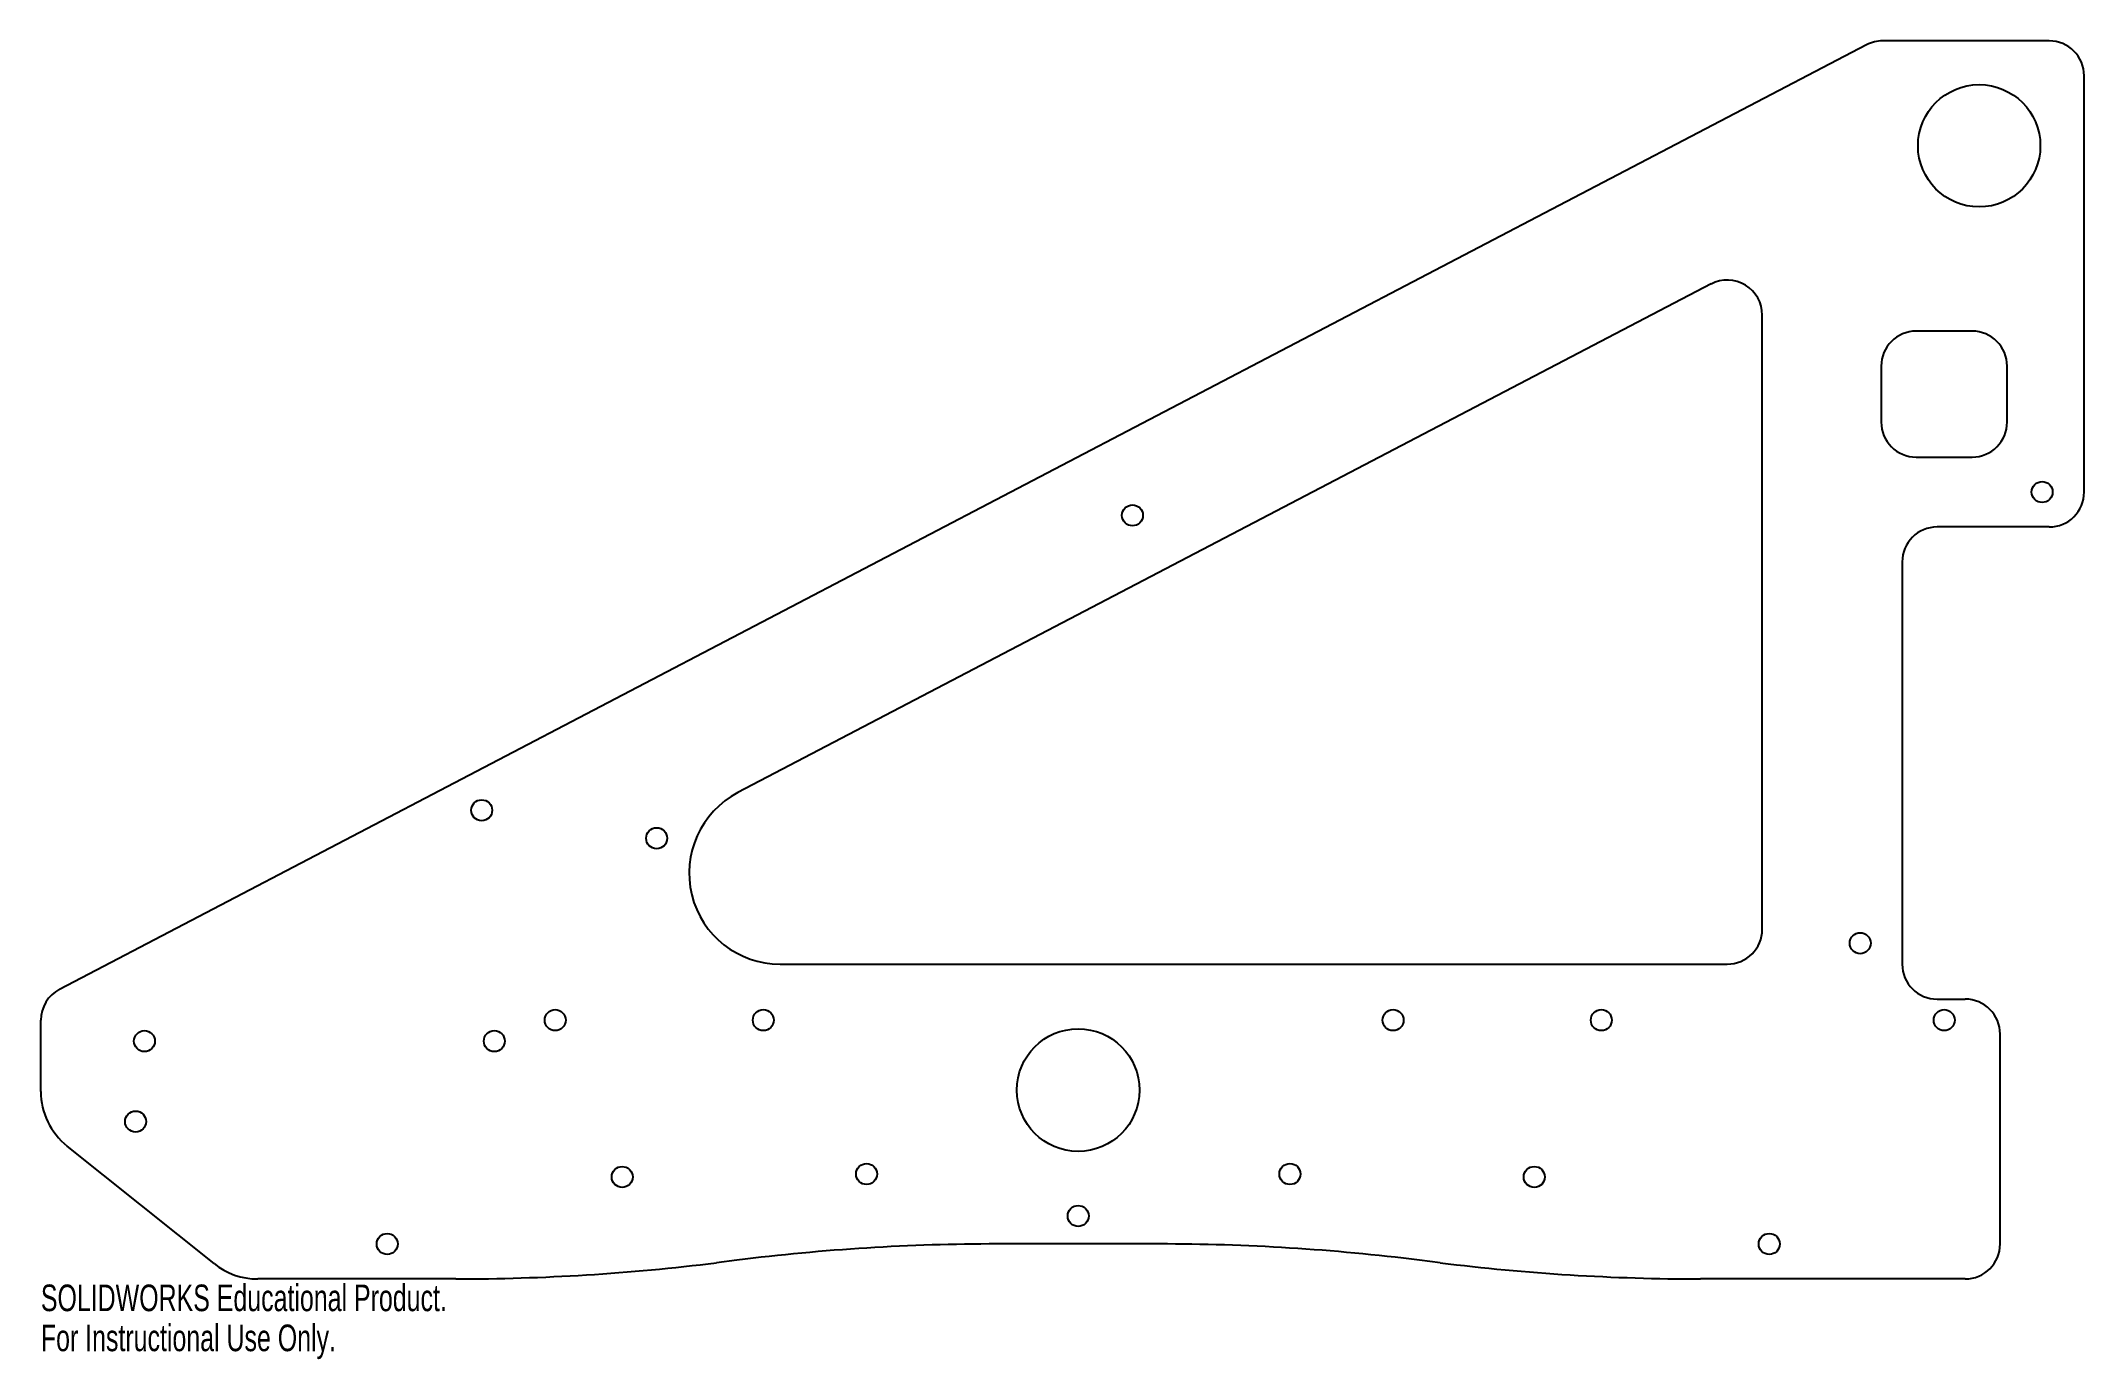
# Model space of a CAD drawing. Header units: inches. Extents: x -14 to 0.6, y -0.6 to 8.8.
import ezdxf

# ---------------------------------------------------------------- set-up
doc = ezdxf.new("R2010")
doc.units = ezdxf.units.IN
doc.header["$MEASUREMENT"] = 0
doc.styles.add('SLDTEXTSTYLE0', font='TXT', dxfattribs={"width": 0.7})

msp = doc.modelspace()

# ---------------------------------------------------------------- linework, layer by layer
at = {"color": 7, "linetype": 'Continuous', "lineweight": 25}
for p, q in [((-0.954, 8.822), (-13.866, 2.07)), ((0.35, 8.85), (-0.839, 8.85)), ((0.6, 5.625), (0.6, 8.6)), ((-2.066, 7.112), (-9.019, 3.476)), ((-1.7, 2.5), (-1.7, 6.89)), ((-0.2, 6.775), (-0.6, 6.775)), ((-0.85, 6.525), (-0.85, 6.125)), ((0.05, 6.125), (0.05, 6.525)), ((-0.6, 5.875), (-0.2, 5.875)), ((0.35, 5.375), (-0.45, 5.375)), ((-0.7, 5.125), (-0.7, 2.25)), ((-8.718, 2.25), (-1.95, 2.25)), ((-0.45, 2), (-0.25, 2)), ((-14, 1.34), (-14, 1.849)), ((0, 0.25), (0, 1.75)), ((-12.762, 0.11), (-13.812, 0.95)), ((-6.009, 0.25), (-7.166, 0.25)), ((-11.034, 0), (-12.45, 0)), ((-9.027, 0.134), (-9.173, 0.116)), ((-4.002, 0.116), (-4.148, 0.134)), ((-0.25, 0), (-2.141, 0))]:
    msp.add_line(p, q, dxfattribs=at)
for centre, radius in [((-0.15, 8.1), 0.437), ((0.3, 5.625), 0.075), ((-6.2, 5.458), 0.075), ((-10.85, 3.35), 0.075), ((-9.6, 3.15), 0.075), ((-1, 2.4), 0.075), ((-10.325, 1.85), 0.075), ((-8.838, 1.85), 0.075), ((-4.338, 1.85), 0.075), ((-2.85, 1.85), 0.075), ((-0.4, 1.85), 0.075), ((-13.26, 1.7), 0.075), ((-10.76, 1.7), 0.075), ((-6.588, 1.35), 0.438), ((-13.323, 1.125), 0.075), ((-9.846, 0.729), 0.075), ((-8.1, 0.75), 0.075), ((-5.075, 0.75), 0.075), ((-3.329, 0.729), 0.075), ((-6.588, 0.45), 0.075), ((-11.525, 0.25), 0.075), ((-1.65, 0.25), 0.075)]:
    msp.add_circle(centre, radius, dxfattribs=at)
for centre, radius, start, end in [((-0.839, 8.6), 0.25, 90, 117.6051), ((0.35, 8.6), 0.25, 0, 90), ((-1.95, 6.89), 0.25, 0, 117.6051), ((-0.6, 6.525), 0.25, 90, 180), ((-0.2, 6.525), 0.25, 0, 90), ((-0.6, 6.125), 0.25, 180, 270), ((-0.2, 6.125), 0.25, 270, 0), ((0.35, 5.625), 0.25, 270, 0), ((-0.45, 5.125), 0.25, 90, 180), ((-8.718, 2.9), 0.65, 117.6051, 270), ((-1.95, 2.5), 0.25, 270, 0), ((-0.45, 2.25), 0.25, 180, 270), ((-13.75, 1.849), 0.25, 117.6051, 180), ((-0.25, 1.75), 0.25, 0, 90), ((-13.5, 1.34), 0.5, 180, 231.3402), ((-7.166, -14.75), 15, 90, 97.125), ((-6.009, -14.75), 15, 82.875, 90), ((-0.25, 0.25), 0.25, 270, 0), ((-12.45, 0.5), 0.5, 231.3402, 270), ((-11.034, 15), 15, 270, 277.125), ((-2.141, 15), 15, 262.875, 270)]:
    msp.add_arc(centre, radius, start, end, dxfattribs=at)

# ---------------------------------------------------------------- texts
at = {"color": 7, "linetype": 'Continuous', "char_height": 0.1903, "attachment_point": 1, "style": 'SLDTEXTSTYLE0'}
for s, insert in [('SOLIDWORKS Educational Product.', (-14, -0.04)), ('For Instructional Use Only.', (-14, -0.326))]:
    msp.add_mtext(s, dxfattribs=dict(at, insert=insert))

doc.saveas('drawing.dxf')
